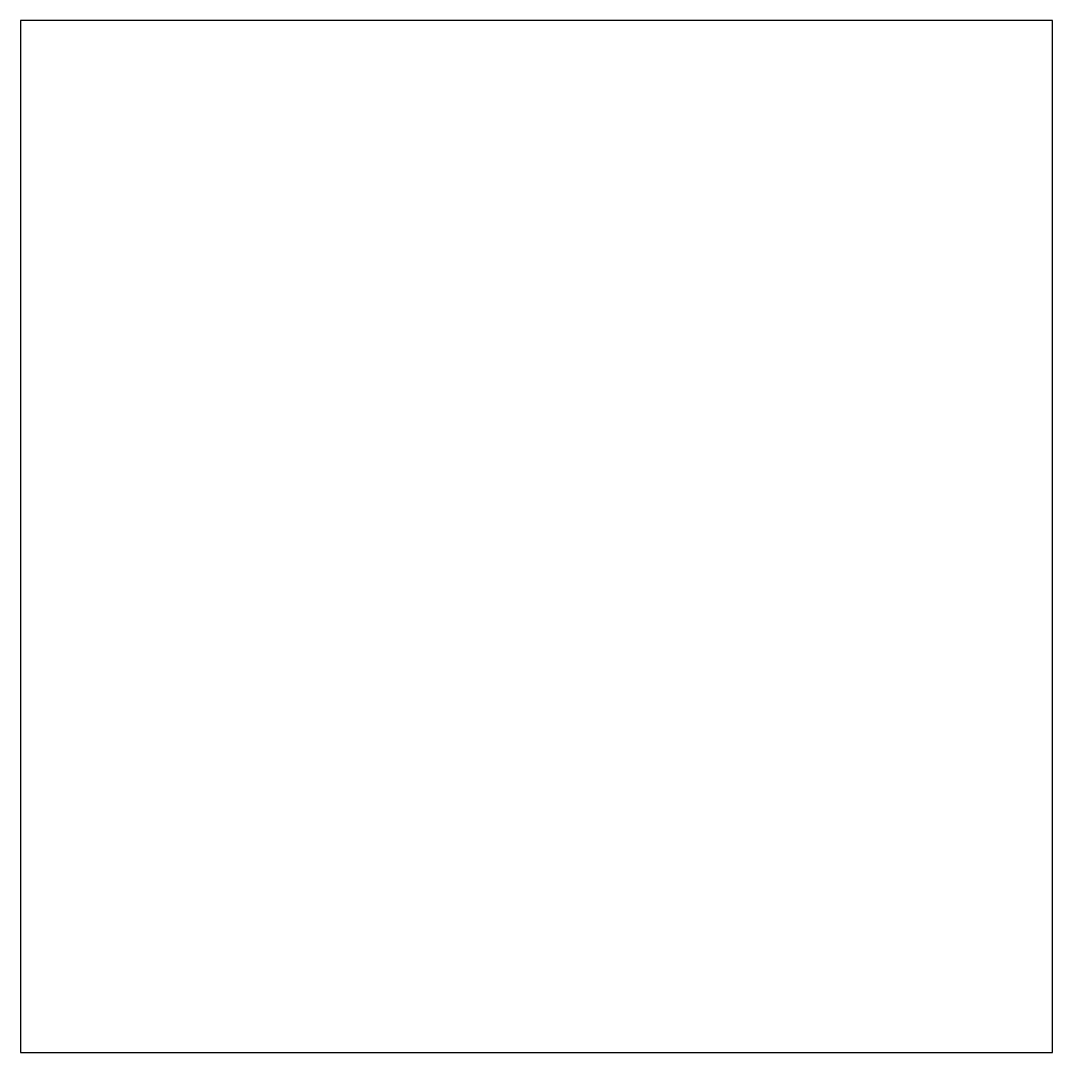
# Model space of a CAD drawing. Header units: metres. Extents: x 0 to 1000, y 0 to 1000.
import ezdxf

# ---------------------------------------------------------------- set-up
doc = ezdxf.new("R2010")
doc.units = ezdxf.units.M

msp = doc.modelspace()

# ---------------------------------------------------------------- linework, layer by layer
msp.add_lwpolyline([(0, 0), (1000, 0), (1000, 1000), (0, 1000)], close=True)

doc.saveas('drawing.dxf')
